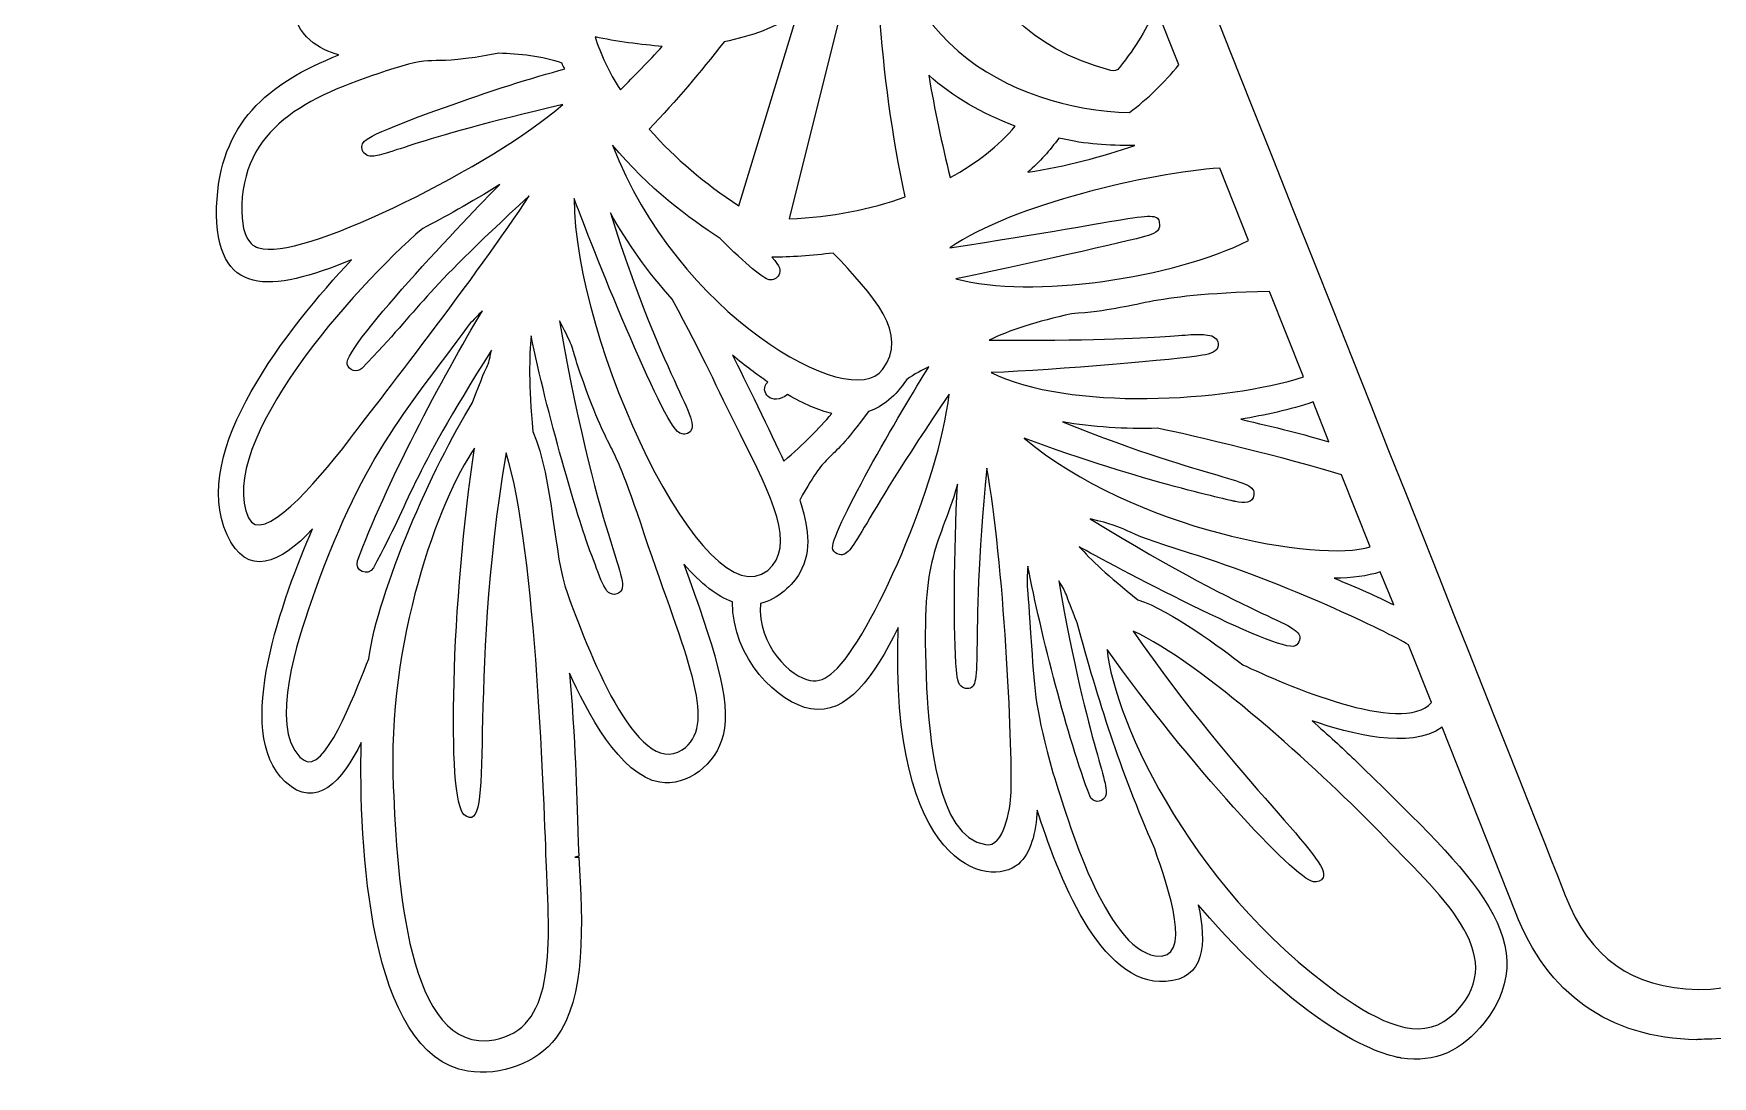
# Model space of a CAD drawing. Header units: millimetres. Extents: x -471 to 1551, y -2688 to 316.
# Drawn here: x 1076.8 to 1135.8, y -1619.9 to -1583.3 of the extents above; entities that cross this region are included whole.
import ezdxf

# ---------------------------------------------------------------- set-up
doc = ezdxf.new("R2010")
doc.units = ezdxf.units.MM
doc.header["$MEASUREMENT"] = 0
doc.layers.add('Layer 1', color=7, linetype='Continuous')

msp = doc.modelspace()

# ---------------------------------------------------------------- linework, layer by layer
at = {"layer": 'Layer 1', "color": 250}
for points, knots in [([(1193.4826, -1507.8263), (1193.4826, -1507.8263), (1193.2061, -1507.513), (1193.2061, -1507.513), (1193.2061, -1507.513), (1193.2061, -1507.513), (1191.3447, -1507.5683), (1191.3447, -1507.5683), (1191.3447, -1507.5683), (1169.1924, -1508.1581), (1162.8157, -1507.6236), (1154.7804, -1507.513), (1154.7804, -1507.513), (1154.7804, -1507.513), (1154.504, -1507.7895), (1154.504, -1507.7895), (1154.504, -1507.7895), (1153.0664, -1509.227), (1153.0664, -1513.1709), (1154.4671, -1514.7375), (1154.4671, -1514.7375), (1154.4671, -1514.7375), (1154.7068, -1515.0139), (1154.7068, -1515.0139), (1154.7068, -1515.0139), (1159.3695, -1515.4747), (1162.7973, -1515.4194), (1165.3222, -1517.8336), (1165.3222, -1517.8336), (1165.912, -1518.4049), (1166.6123, -1519.4002), (1165.783, -1521.5748), (1165.783, -1521.5748), (1165.783, -1521.5748), (1142.8565, -1580.5864), (1142.8565, -1580.5864), (1142.8565, -1580.5864), (1142.8565, -1580.5864), (1141.0504, -1584.8252), (1141.0504, -1584.8252), (1141.0504, -1584.8252), (1141.0504, -1584.8252), (1139.318, -1579.6649), (1139.318, -1579.6649), (1139.318, -1579.6649), (1118.4557, -1518.7182), (1117.7922, -1519.4554), (1118.6584, -1517.7968), (1118.6584, -1517.7968), (1118.9532, -1517.2439), (1119.6167, -1516.8015), (1120.7225, -1516.4514), (1120.7225, -1516.4514), (1124.1135, -1515.3825), (1126.878, -1515.1798), (1130.1768, -1515.0323), (1130.1768, -1515.0323), (1130.1768, -1515.0323), (1130.6007, -1515.0138), (1130.6007, -1515.0138), (1130.6007, -1515.0138), (1130.6007, -1515.0138), (1130.8587, -1514.6821), (1130.8587, -1514.6821), (1130.8587, -1514.6821), (1132.0013, -1513.2445), (1132.0013, -1509.3007), (1130.8587, -1507.8631), (1130.8587, -1507.8631), (1130.8587, -1507.8631), (1130.5639, -1507.513), (1130.5639, -1507.513), (1130.5639, -1507.513), (1130.5639, -1507.513), (1130.1031, -1507.5314), (1130.1031, -1507.5314), (1130.1031, -1507.5314), (1101.7031, -1508.287), (1078.7951, -1507.5314), (1078.2606, -1507.513), (1078.2606, -1507.513), (1078.2606, -1507.513), (1077.9658, -1507.8631), (1077.9658, -1507.8631), (1077.9658, -1507.8631), (1076.8231, -1509.3007), (1076.8047, -1513.0971), (1077.9473, -1514.6452), (1077.9473, -1514.6452), (1077.9473, -1514.6452), (1078.1869, -1514.977), (1078.1869, -1514.977), (1078.1869, -1514.977), (1078.2791, -1514.9955), (1079.7903, -1515.1613), (1081.4306, -1515.3825), (1081.4306, -1515.3825), (1079.219, -1518.3312), (1081.8913, -1525.7583), (1085.4298, -1530.7343), (1085.4298, -1530.7343), (1083.8264, -1529.4811), (1081.3384, -1527.2695), (1080.0115, -1527.7856), (1080.0115, -1527.7856), (1078.8872, -1528.2279), (1077.1549, -1531.3794), (1085.3377, -1537.369), (1085.3377, -1537.369), (1083.421, -1536.7424), (1081.7439, -1536.7424), (1081.7807, -1538.7696), (1081.7807, -1538.7696), (1081.836, -1541.3682), (1084.5452, -1542.8794), (1086.8857, -1544.022), (1086.8857, -1544.022), (1087.7151, -1544.4275), (1089.4659, -1545.1831), (1091.1798, -1545.8097), (1091.1798, -1545.8097), (1087.7519, -1546.0862), (1085.1533, -1546.8787), (1086.5909, -1550.1038), (1086.5909, -1550.1038), (1087.0332, -1551.0806), (1087.6045, -1551.8178), (1088.3417, -1552.3338), (1088.3417, -1552.3338), (1088.1942, -1553.3843), (1088.1942, -1554.5638), (1088.3785, -1555.9092), (1088.3785, -1555.9092), (1088.2311, -1555.9829), (1086.7014, -1555.6512), (1087.2174, -1557.9917), (1087.2174, -1557.9917), (1085.6694, -1557.3836), (1084.6373, -1558.7842), (1085.6325, -1560.0558), (1085.6325, -1560.0558), (1085.2087, -1560.2033), (1084.8769, -1560.4244), (1084.6742, -1560.7377), (1084.6742, -1560.7377), (1084.6373, -1560.7562), (1083.9739, -1562.3043), (1085.7431, -1562.636), (1085.7431, -1562.636), (1085.2455, -1563.3916), (1085.393, -1564.0919), (1085.8353, -1564.4789), (1085.8353, -1564.4789), (1084.4715, -1566.8379), (1083.3473, -1571.6849), (1084.1582, -1573.0855), (1084.1582, -1573.0855), (1084.1582, -1573.0855), (1084.2135, -1573.1592), (1084.2135, -1573.1592), (1084.2135, -1573.1592), (1084.5083, -1573.878), (1086.0749, -1576.1448), (1088.0653, -1577.7482), (1088.0653, -1577.7482), (1087.3834, -1578.1168), (1086.8674, -1578.7065), (1086.4619, -1579.5359), (1086.4619, -1579.5359), (1086.1854, -1580.0888), (1085.8169, -1581.3236), (1085.8906, -1582.2082), (1085.8906, -1582.2082), (1086.0012, -1583.4246), (1086.8858, -1583.8484), (1087.5308, -1584.0327), (1087.5308, -1584.0327), (1085.0244, -1585.0463), (1083.3473, -1586.4101), (1083.2367, -1589.3773), (1083.2367, -1589.3773), (1083.1814, -1592.6025), (1085.135, -1592.3998), (1087.9731, -1591.2387), (1087.9731, -1591.2387), (1085.78, -1593.6161), (1082.2416, -1597.9655), (1083.6053, -1600.8958), (1083.6053, -1600.8958), (1084.3056, -1602.4254), (1085.4667, -1601.9279), (1086.6093, -1600.6931), (1086.6093, -1600.6931), (1085.5957, -1603.0521), (1083.7712, -1607.8438), (1085.651, -1609.5762), (1085.651, -1609.5762), (1086.7384, -1610.6083), (1087.6599, -1609.5393), (1088.3234, -1608.1939), (1088.3234, -1608.1939), (1088.2312, -1611.714), (1088.563, -1619.178), (1092.0645, -1619.7493), (1092.0645, -1619.7493), (1093.2256, -1619.9336), (1094.4972, -1619.4545), (1095.1607, -1618.5882), (1095.1607, -1618.5882), (1096.2296, -1617.1876), (1096.1006, -1614.5521), (1095.9716, -1612.23), (1095.9716, -1612.23), (1095.9716, -1612.23), (1095.8242, -1612.23), (1095.8242, -1612.23), (1095.8242, -1612.23), (1095.8242, -1612.23), (1095.8242, -1612.23), (1095.8242, -1612.23), (1095.8242, -1612.23), (1095.8242, -1612.23), (1095.9716, -1612.1932), (1095.9716, -1612.1932), (1095.9716, -1612.1932), (1095.8426, -1609.613), (1095.9163, -1609.0602), (1095.6399, -1605.7612), (1095.6399, -1605.7612), (1096.2296, -1607.0513), (1097.4091, -1609.3734), (1098.8097, -1609.5946), (1098.8097, -1609.5946), (1099.768, -1609.7604), (1100.8001, -1608.9679), (1101.0397, -1607.9359), (1101.0397, -1607.9359), (1101.3346, -1606.7011), (1100.6896, -1604.7844), (1099.6575, -1601.9278), (1099.6575, -1601.9278), (1100.2657, -1602.6281), (1100.837, -1603.0705), (1101.3714, -1603.2548), (1101.3714, -1603.2548), (1101.3346, -1605.2267), (1102.9932, -1606.8301), (1104.1175, -1607.0144), (1104.1175, -1607.0144), (1105.4075, -1607.2356), (1106.3105, -1605.9086), (1107.1952, -1604.1578), (1107.1952, -1604.1578), (1106.8634, -1612.5986), (1110.402, -1613.3542), (1111.4156, -1612.4696), (1111.4156, -1612.4696), (1111.8579, -1612.0826), (1112.0237, -1611.3823), (1112.079, -1610.5713), (1112.079, -1610.5713), (1112.7794, -1612.7829), (1114.2721, -1616.7637), (1116.5943, -1616.5978), (1116.5943, -1616.5978), (1117.9765, -1616.5057), (1118.0318, -1615.2709), (1117.7369, -1613.9071), (1117.7369, -1613.9071), (1122.1416, -1619.049), (1124.8507, -1619.2702), (1124.8692, -1619.2885), (1124.8692, -1619.2885), (1126.0856, -1619.4729), (1127.0071, -1619.0121), (1127.7811, -1618.0538), (1127.7811, -1618.0538), (1130.1216, -1615.0866), (1126.9517, -1612.488), (1123.2105, -1608.7837), (1123.2105, -1608.7837), (1122.805, -1608.3967), (1122.3074, -1607.9359), (1121.7361, -1607.4383), (1121.7361, -1607.4383), (1123.063, -1607.8806), (1125.1824, -1608.4704), (1126.3067, -1607.6595), (1126.3067, -1607.6595), (1126.3067, -1607.6595), (1128.8868, -1614.1651), (1128.8868, -1614.1651), (1128.8868, -1614.1651), (1129.9926, -1617.0401), (1132.1857, -1618.5882), (1135.245, -1618.6435), (1135.245, -1618.6435), (1135.5215, -1618.5698), (1139.8708, -1619.049), (1141.7138, -1614.1651), (1141.7138, -1614.1651), (1141.7138, -1614.1651), (1177.0987, -1525.9795), (1177.0987, -1525.9795), (1177.0987, -1525.9795), (1178.9047, -1521.6486), (1180.932, -1518.7919), (1183.162, -1517.465), (1183.162, -1517.465), (1187.0138, -1515.1613), (1192.856, -1514.9955), (1193.243, -1514.9217), (1193.243, -1514.9217), (1193.243, -1514.9217), (1193.501, -1514.6084), (1193.501, -1514.6084), (1193.501, -1514.6084), (1194.6252, -1513.2999), (1194.8095, -1509.3191), (1193.4826, -1507.8263)], [0, 0, 0, 0, 0.0123457, 0.0123457, 0.0123457, 0.0123457, 0.0246914, 0.0246914, 0.0246914, 0.0246914, 0.037037, 0.037037, 0.037037, 0.037037, 0.0493827, 0.0493827, 0.0493827, 0.0493827, 0.0617284, 0.0617284, 0.0617284, 0.0617284, 0.0740741, 0.0740741, 0.0740741, 0.0740741, 0.0864198, 0.0864198, 0.0864198, 0.0864198, 0.0987654, 0.0987654, 0.0987654, 0.0987654, 0.1111111, 0.1111111, 0.1111111, 0.1111111, 0.1234568, 0.1234568, 0.1234568, 0.1234568, 0.1358025, 0.1358025, 0.1358025, 0.1358025, 0.1481481, 0.1481481, 0.1481481, 0.1481481, 0.1604938, 0.1604938, 0.1604938, 0.1604938, 0.1728395, 0.1728395, 0.1728395, 0.1728395, 0.1851852, 0.1851852, 0.1851852, 0.1851852, 0.1975309, 0.1975309, 0.1975309, 0.1975309, 0.2098765, 0.2098765, 0.2098765, 0.2098765, 0.2222222, 0.2222222, 0.2222222, 0.2222222, 0.2345679, 0.2345679, 0.2345679, 0.2345679, 0.2469136, 0.2469136, 0.2469136, 0.2469136, 0.2592593, 0.2592593, 0.2592593, 0.2592593, 0.2716049, 0.2716049, 0.2716049, 0.2716049, 0.2839506, 0.2839506, 0.2839506, 0.2839506, 0.2962963, 0.2962963, 0.2962963, 0.2962963, 0.308642, 0.308642, 0.308642, 0.308642, 0.3209877, 0.3209877, 0.3209877, 0.3209877, 0.3333333, 0.3333333, 0.3333333, 0.3333333, 0.345679, 0.345679, 0.345679, 0.345679, 0.3580247, 0.3580247, 0.3580247, 0.3580247, 0.3703704, 0.3703704, 0.3703704, 0.3703704, 0.382716, 0.382716, 0.382716, 0.382716, 0.3950617, 0.3950617, 0.3950617, 0.3950617, 0.4074074, 0.4074074, 0.4074074, 0.4074074, 0.4197531, 0.4197531, 0.4197531, 0.4197531, 0.4320988, 0.4320988, 0.4320988, 0.4320988, 0.4444444, 0.4444444, 0.4444444, 0.4444444, 0.4567901, 0.4567901, 0.4567901, 0.4567901, 0.4691358, 0.4691358, 0.4691358, 0.4691358, 0.4814815, 0.4814815, 0.4814815, 0.4814815, 0.4938272, 0.4938272, 0.4938272, 0.4938272, 0.5061728, 0.5061728, 0.5061728, 0.5061728, 0.5185185, 0.5185185, 0.5185185, 0.5185185, 0.5308642, 0.5308642, 0.5308642, 0.5308642, 0.5432099, 0.5432099, 0.5432099, 0.5432099, 0.5555556, 0.5555556, 0.5555556, 0.5555556, 0.5679012, 0.5679012, 0.5679012, 0.5679012, 0.5802469, 0.5802469, 0.5802469, 0.5802469, 0.5925926, 0.5925926, 0.5925926, 0.5925926, 0.6049383, 0.6049383, 0.6049383, 0.6049383, 0.617284, 0.617284, 0.617284, 0.617284, 0.6296296, 0.6296296, 0.6296296, 0.6296296, 0.6419753, 0.6419753, 0.6419753, 0.6419753, 0.654321, 0.654321, 0.654321, 0.654321, 0.6666667, 0.6666667, 0.6666667, 0.6666667, 0.6790123, 0.6790123, 0.6790123, 0.6790123, 0.691358, 0.691358, 0.691358, 0.691358, 0.7037037, 0.7037037, 0.7037037, 0.7037037, 0.7160494, 0.7160494, 0.7160494, 0.7160494, 0.7283951, 0.7283951, 0.7283951, 0.7283951, 0.7407407, 0.7407407, 0.7407407, 0.7407407, 0.7530864, 0.7530864, 0.7530864, 0.7530864, 0.7654321, 0.7654321, 0.7654321, 0.7654321, 0.7777778, 0.7777778, 0.7777778, 0.7777778, 0.7901235, 0.7901235, 0.7901235, 0.7901235, 0.8024691, 0.8024691, 0.8024691, 0.8024691, 0.8148148, 0.8148148, 0.8148148, 0.8148148, 0.8271605, 0.8271605, 0.8271605, 0.8271605, 0.8395062, 0.8395062, 0.8395062, 0.8395062, 0.8518519, 0.8518519, 0.8518519, 0.8518519, 0.8641975, 0.8641975, 0.8641975, 0.8641975, 0.8765432, 0.8765432, 0.8765432, 0.8765432, 0.8888889, 0.8888889, 0.8888889, 0.8888889, 0.9012346, 0.9012346, 0.9012346, 0.9012346, 0.9135802, 0.9135802, 0.9135802, 0.9135802, 0.9259259, 0.9259259, 0.9259259, 0.9259259, 0.9382716, 0.9382716, 0.9382716, 0.9382716, 0.9506173, 0.9506173, 0.9506173, 0.9506173, 0.962963, 0.962963, 0.962963, 0.962963, 0.9753086, 0.9753086, 0.9753086, 0.9753086, 1, 1, 1, 1]), ([(1192.2478, -1513.2447), (1188.0274, -1513.6133), (1184.6732, -1514.5163), (1182.2405, -1515.9722), (1182.2405, -1515.9722), (1179.642, -1517.5203), (1177.412, -1520.598), (1175.4216, -1525.3714), (1175.4216, -1525.3714), (1173.468, -1530.2183), (1142.193, -1608.1755), (1140.0183, -1613.5938), (1140.0183, -1613.5938), (1139.1705, -1615.8422), (1137.6777, -1616.8743), (1135.3003, -1616.8743), (1135.3003, -1616.8743), (1132.9598, -1616.819), (1131.4854, -1615.7685), (1130.6376, -1613.5754), (1130.6376, -1613.5754), (1128.5735, -1608.3414), (1096.6903, -1528.1358), (1094.5156, -1522.6622), (1094.5156, -1522.6622), (1093.4283, -1520.1005), (1091.9539, -1518.0732), (1090.1478, -1516.6725), (1090.1478, -1516.6725), (1088.3417, -1515.2719), (1086.6462, -1514.4057), (1085.0981, -1514.1108), (1085.0981, -1514.1108), (1083.7527, -1513.8528), (1081.7992, -1513.5764), (1079.2559, -1513.2631), (1079.2559, -1513.2631), (1078.8689, -1512.3047), (1078.8505, -1510.3327), (1079.2006, -1509.3928), (1079.2006, -1509.3928), (1095.4739, -1509.8167), (1113.3138, -1509.8167), (1129.5687, -1509.3928), (1129.5687, -1509.3928), (1129.9188, -1510.3511), (1129.9188, -1512.3047), (1129.5502, -1513.2261), (1129.5502, -1513.2261), (1126.3434, -1513.392), (1123.5606, -1513.6316), (1120.1327, -1514.7005), (1120.1327, -1514.7005), (1116.9628, -1515.6958), (1115.9308, -1517.7046), (1116.9812, -1520.9666), (1116.9812, -1520.9666), (1116.9812, -1520.9666), (1137.5487, -1580.2546), (1137.5487, -1580.2546), (1137.5487, -1580.2546), (1137.5487, -1580.2546), (1140.8291, -1590.0039), (1140.8291, -1590.0039), (1140.8291, -1590.0039), (1140.8291, -1590.0039), (1144.5335, -1581.2867), (1144.5335, -1581.2867), (1144.5335, -1581.2867), (1144.5335, -1581.2867), (1167.4599, -1522.2198), (1167.4599, -1522.2198), (1167.4599, -1522.2198), (1168.0681, -1520.598), (1168.4182, -1518.2759), (1166.5384, -1516.4882), (1166.5384, -1516.4882), (1164.0136, -1514.074), (1161.157, -1513.7054), (1155.5912, -1513.2262), (1155.5912, -1513.2262), (1155.0936, -1512.3047), (1155.0752, -1510.2775), (1155.5359, -1509.3744), (1155.5359, -1509.3744), (1173.3758, -1509.8352), (1179.2364, -1509.7246), (1192.2477, -1509.3744), (1192.2477, -1509.3744), (1192.7085, -1510.3144), (1192.6348, -1512.3231), (1192.2478, -1513.2447)], [0, 0, 0, 0, 0.0416667, 0.0416667, 0.0416667, 0.0416667, 0.0833333, 0.0833333, 0.0833333, 0.0833333, 0.125, 0.125, 0.125, 0.125, 0.1666667, 0.1666667, 0.1666667, 0.1666667, 0.2083333, 0.2083333, 0.2083333, 0.2083333, 0.25, 0.25, 0.25, 0.25, 0.2916667, 0.2916667, 0.2916667, 0.2916667, 0.3333333, 0.3333333, 0.3333333, 0.3333333, 0.375, 0.375, 0.375, 0.375, 0.4166667, 0.4166667, 0.4166667, 0.4166667, 0.4583333, 0.4583333, 0.4583333, 0.4583333, 0.5, 0.5, 0.5, 0.5, 0.5416667, 0.5416667, 0.5416667, 0.5416667, 0.5833333, 0.5833333, 0.5833333, 0.5833333, 0.625, 0.625, 0.625, 0.625, 0.6666667, 0.6666667, 0.6666667, 0.6666667, 0.7083333, 0.7083333, 0.7083333, 0.7083333, 0.75, 0.75, 0.75, 0.75, 0.7916667, 0.7916667, 0.7916667, 0.7916667, 0.8333333, 0.8333333, 0.8333333, 0.8333333, 0.875, 0.875, 0.875, 0.875, 0.9166667, 0.9166667, 0.9166667, 0.9166667, 1, 1, 1, 1]), ([(1115.3227, -1586.06), (1113.2586, -1586.0231), (1110.9549, -1585.3228), (1109.2962, -1583.9037), (1109.2962, -1583.9037), (1105.7024, -1580.7338), (1107.6006, -1577.0111), (1108.7433, -1572.4773), (1108.7433, -1572.4773), (1108.8354, -1572.4773), (1108.946, -1572.4773), (1109.0381, -1572.4773), (1109.0381, -1572.4773), (1108.9644, -1577.8404), (1108.817, -1582.9638), (1114.6591, -1584.5856), (1114.6591, -1584.5856), (1114.7698, -1584.6224), (1114.8988, -1584.5856), (1114.9724, -1584.475), (1114.9724, -1584.475), (1115.5438, -1583.7562), (1115.9677, -1583.0559), (1116.2441, -1582.3556), (1116.2441, -1582.3556), (1116.2441, -1582.3556), (1117.055, -1584.3828), (1117.055, -1584.3828), (1117.055, -1584.3828), (1116.539, -1585.028), (1115.9677, -1585.5624), (1115.3227, -1586.06)], [0, 0, 0, 0, 0.1111111, 0.1111111, 0.1111111, 0.1111111, 0.2222222, 0.2222222, 0.2222222, 0.2222222, 0.3333333, 0.3333333, 0.3333333, 0.3333333, 0.4444444, 0.4444444, 0.4444444, 0.4444444, 0.5555556, 0.5555556, 0.5555556, 0.5555556, 0.6666667, 0.6666667, 0.6666667, 0.6666667, 0.7777778, 0.7777778, 0.7777778, 0.7777778, 1, 1, 1, 1]), ([(1103.3618, -1589.8012), (1103.3618, -1589.8012), (1105.6471, -1580.6417), (1105.6471, -1580.6417), (1105.6471, -1580.6417), (1105.7392, -1580.4942), (1105.8314, -1580.3468), (1105.9235, -1580.1809), (1105.9235, -1580.1809), (1105.9789, -1580.9919), (1106.1815, -1581.7475), (1106.5317, -1582.4846), (1106.5317, -1582.4846), (1106.6792, -1584.6777), (1106.974, -1586.8709), (1107.4348, -1589.0271), (1107.4348, -1589.0271), (1106.1816, -1589.4694), (1104.8731, -1589.7275), (1103.3618, -1589.8012)], [0, 0, 0, 0, 0.1666667, 0.1666667, 0.1666667, 0.1666667, 0.3333333, 0.3333333, 0.3333333, 0.3333333, 0.5, 0.5, 0.5, 0.5, 0.6666667, 0.6666667, 0.6666667, 0.6666667, 1, 1, 1, 1]), ([(1103.6568, -1582.5768), (1103.6568, -1582.5768), (1101.5927, -1589.3404), (1101.5927, -1589.3404), (1101.5927, -1589.3404), (1100.3579, -1588.5295), (1099.3996, -1587.7187), (1098.4412, -1586.6497), (1098.4412, -1586.6497), (1099.3995, -1585.6361), (1100.2104, -1584.6778), (1101.0766, -1583.572), (1101.0766, -1583.572), (1102.0349, -1583.3877), (1102.9011, -1583.0559), (1103.6568, -1582.5768)], [0, 0, 0, 0, 0.2, 0.2, 0.2, 0.2, 0.4, 0.4, 0.4, 0.4, 0.6, 0.6, 0.6, 0.6, 1, 1, 1, 1]), ([(1098.9019, -1583.7379), (1098.4227, -1584.2539), (1097.9251, -1584.7699), (1097.4275, -1585.2675), (1097.4275, -1585.2675), (1097.022, -1584.6225), (1096.7272, -1584.0143), (1096.5429, -1583.4061), (1096.5429, -1583.4061), (1097.2433, -1583.5536), (1098.1831, -1583.6826), (1098.9019, -1583.7379)], [0, 0, 0, 0, 0.25, 0.25, 0.25, 0.25, 0.5, 0.5, 0.5, 0.5, 1, 1, 1, 1]), ([(1084.877, -1590.8517), (1084.619, -1590.8148), (1084.0845, -1590.7227), (1084.1213, -1589.2851), (1084.1213, -1589.2851), (1084.2503, -1586.4286), (1086.6093, -1585.4333), (1089.4659, -1584.5119), (1089.4659, -1584.5119), (1091.0693, -1583.9959), (1090.5901, -1584.475), (1093.1519, -1583.9774), (1093.1519, -1583.9774), (1093.8522, -1583.9959), (1094.6999, -1584.088), (1095.3819, -1584.3276), (1095.3819, -1584.3276), (1095.4003, -1584.4013), (1095.4372, -1584.4566), (1095.474, -1584.5303), (1095.474, -1584.5303), (1094.3682, -1584.8251), (1092.7833, -1585.3227), (1091.2168, -1585.894), (1091.2168, -1585.894), (1088.3417, -1586.9261), (1088.3417, -1587.0551), (1088.3417, -1587.2947), (1088.3417, -1587.2947), (1088.3417, -1587.4421), (1088.4707, -1587.5711), (1088.6182, -1587.5895), (1088.6182, -1587.5895), (1089.079, -1587.6632), (1090.0373, -1587.0182), (1095.4003, -1585.7834), (1095.4003, -1585.7834), (1092.9675, -1587.903), (1086.554, -1591.1281), (1084.877, -1590.8517)], [0, 0, 0, 0, 0.0909091, 0.0909091, 0.0909091, 0.0909091, 0.1818182, 0.1818182, 0.1818182, 0.1818182, 0.2727273, 0.2727273, 0.2727273, 0.2727273, 0.3636364, 0.3636364, 0.3636364, 0.3636364, 0.4545455, 0.4545455, 0.4545455, 0.4545455, 0.5454545, 0.5454545, 0.5454545, 0.5454545, 0.6363636, 0.6363636, 0.6363636, 0.6363636, 0.7272727, 0.7272727, 0.7272727, 0.7272727, 0.8181818, 0.8181818, 0.8181818, 0.8181818, 1, 1, 1, 1]), ([(1108.2642, -1584.7515), (1109.1119, -1585.5071), (1110.1256, -1586.0969), (1111.305, -1586.5392), (1111.305, -1586.5392), (1110.7337, -1587.2211), (1109.9413, -1587.8477), (1109.0198, -1588.3453), (1109.0198, -1588.3453), (1108.7249, -1587.1657), (1108.4669, -1585.9494), (1108.2642, -1584.7515)], [0, 0, 0, 0, 0.25, 0.25, 0.25, 0.25, 0.5, 0.5, 0.5, 0.5, 1, 1, 1, 1]), ([(1111.7473, -1588.161), (1112.1712, -1587.7924), (1112.5214, -1587.3869), (1112.8347, -1586.963), (1112.8347, -1586.963), (1113.8483, -1587.1842), (1114.5302, -1587.221), (1115.507, -1587.221), (1115.507, -1587.221), (1114.3827, -1587.608), (1113.0558, -1587.9583), (1111.7473, -1588.161)], [0, 0, 0, 0, 0.25, 0.25, 0.25, 0.25, 0.5, 0.5, 0.5, 0.5, 1, 1, 1, 1]), ([(1097.1511, -1587.2027), (1098.4043, -1588.7139), (1099.8603, -1589.8012), (1100.9292, -1590.4831), (1100.9292, -1590.4831), (1101.8691, -1591.4231), (1102.4588, -1591.9022), (1102.6616, -1591.9391), (1102.6616, -1591.9391), (1102.7906, -1591.9575), (1102.9381, -1591.8838), (1102.9934, -1591.7732), (1102.9934, -1591.7732), (1103.0855, -1591.6074), (1103.0487, -1591.4784), (1102.7537, -1591.1466), (1102.7537, -1591.1466), (1103.3804, -1591.1466), (1104.1728, -1591.0913), (1104.91, -1590.9991), (1104.91, -1590.9991), (1106.3106, -1592.4735), (1107.6007, -1593.8557), (1106.6424, -1595.0905), (1106.6424, -1595.0905), (1105.4997, -1596.6386), (1099.3995, -1593.1185), (1097.1511, -1587.2027)], [0, 0, 0, 0, 0.125, 0.125, 0.125, 0.125, 0.25, 0.25, 0.25, 0.25, 0.375, 0.375, 0.375, 0.375, 0.5, 0.5, 0.5, 0.5, 0.625, 0.625, 0.625, 0.625, 0.75, 0.75, 0.75, 0.75, 1, 1, 1, 1]), ([(1109.0013, -1590.8148), (1111.2313, -1589.2852), (1116.0414, -1588.1794), (1118.4925, -1588.0135), (1118.4925, -1588.0135), (1118.4925, -1588.0135), (1119.5062, -1590.5568), (1119.5062, -1590.5568), (1119.5062, -1590.5568), (1116.8708, -1591.8838), (1111.8947, -1592.6209), (1109.2224, -1591.9022), (1109.2224, -1591.9022), (1111.2497, -1591.4968), (1115.4516, -1590.5384), (1115.8939, -1590.4094), (1115.8939, -1590.4094), (1116.1519, -1590.3357), (1116.4099, -1590.2436), (1116.3731, -1589.9856), (1116.3731, -1589.9856), (1116.3363, -1589.3957), (1115.9124, -1589.7644), (1109.0013, -1590.8148)], [0, 0, 0, 0, 0.1428571, 0.1428571, 0.1428571, 0.1428571, 0.2857143, 0.2857143, 0.2857143, 0.2857143, 0.4285714, 0.4285714, 0.4285714, 0.4285714, 0.5714286, 0.5714286, 0.5714286, 0.5714286, 0.7142857, 0.7142857, 0.7142857, 0.7142857, 1, 1, 1, 1]), ([(1084.361, -1600.306), (1083.1815, -1597.689), (1088.0469, -1592.2338), (1090.4796, -1590.1329), (1090.4796, -1590.1329), (1091.1984, -1589.7643), (1092.1751, -1589.2298), (1093.1888, -1588.5848), (1093.1888, -1588.5848), (1092.5806, -1589.193), (1087.6783, -1594.2796), (1087.8257, -1594.9062), (1087.8257, -1594.9062), (1087.881, -1595.1273), (1088.1759, -1595.2195), (1088.3417, -1595.0536), (1088.3417, -1595.0536), (1090.5901, -1592.7131), (1090.24, -1592.6578), (1094.2208, -1588.9903), (1094.2208, -1588.9903), (1092.4331, -1591.7363), (1088.8024, -1596.3806), (1087.8441, -1597.6338), (1087.8441, -1597.6338), (1086.7015, -1599.1266), (1084.8216, -1601.2828), (1084.361, -1600.306)], [0, 0, 0, 0, 0.125, 0.125, 0.125, 0.125, 0.25, 0.25, 0.25, 0.25, 0.375, 0.375, 0.375, 0.375, 0.5, 0.5, 0.5, 0.5, 0.625, 0.625, 0.625, 0.625, 0.75, 0.75, 0.75, 0.75, 1, 1, 1, 1]), ([(1095.8057, -1589.0824), (1096.119, -1589.9855), (1098.7544, -1596.6754), (1099.4363, -1597.2652), (1099.4363, -1597.2652), (1099.5285, -1597.3573), (1099.676, -1597.3942), (1099.7865, -1597.3389), (1099.7865, -1597.3389), (1100.45, -1597.0071), (1099.0309, -1595.8276), (1097.0773, -1589.58), (1097.0773, -1589.58), (1097.6671, -1590.6489), (1098.4043, -1591.681), (1099.252, -1592.6209), (1099.252, -1592.6209), (1100.4131, -1594.7587), (1100.7448, -1595.588), (1101.6479, -1597.3757), (1101.6479, -1597.3757), (1102.7537, -1599.5688), (1103.6198, -1601.3012), (1102.6062, -1602.149), (1102.6062, -1602.149), (1100.3947, -1603.9735), (1095.7873, -1594.0953), (1095.8057, -1589.0824)], [0, 0, 0, 0, 0.125, 0.125, 0.125, 0.125, 0.25, 0.25, 0.25, 0.25, 0.375, 0.375, 0.375, 0.375, 0.5, 0.5, 0.5, 0.5, 0.625, 0.625, 0.625, 0.625, 0.75, 0.75, 0.75, 0.75, 1, 1, 1, 1]), ([(1110.4573, -1595.2011), (1112.7425, -1595.1089), (1117.0735, -1594.7403), (1117.8844, -1594.5929), (1117.8844, -1594.5929), (1118.1608, -1594.5376), (1118.4373, -1594.4823), (1118.4373, -1594.2243), (1118.4373, -1594.2243), (1118.4373, -1594.0769), (1118.3452, -1593.9295), (1118.1425, -1593.8925), (1118.1425, -1593.8925), (1117.2947, -1593.7451), (1117.4053, -1594.0952), (1110.3836, -1594.0584), (1110.3836, -1594.0584), (1111.0655, -1593.7266), (1112.0975, -1593.3949), (1113.277, -1593.1369), (1113.277, -1593.1369), (1115.9678, -1592.9342), (1115.5807, -1592.4735), (1120.2435, -1592.3445), (1120.2435, -1592.3445), (1120.2435, -1592.3445), (1121.4414, -1595.3485), (1121.4414, -1595.3485), (1121.4414, -1595.3485), (1118.6768, -1596.2331), (1113.2033, -1596.5464), (1110.4573, -1595.2011)], [0, 0, 0, 0, 0.1111111, 0.1111111, 0.1111111, 0.1111111, 0.2222222, 0.2222222, 0.2222222, 0.2222222, 0.3333333, 0.3333333, 0.3333333, 0.3333333, 0.4444444, 0.4444444, 0.4444444, 0.4444444, 0.5555556, 0.5555556, 0.5555556, 0.5555556, 0.6666667, 0.6666667, 0.6666667, 0.6666667, 0.7777778, 0.7777778, 0.7777778, 0.7777778, 1, 1, 1, 1]), ([(1088.5813, -1605.2636), (1088.2311, -1606.1298), (1087.1807, -1609.0048), (1086.4434, -1608.8758), (1086.4434, -1608.8758), (1086.3697, -1608.8573), (1086.2591, -1608.8021), (1086.167, -1608.7099), (1086.167, -1608.7099), (1085.0612, -1607.6226), (1086.1301, -1604.4895), (1086.5356, -1603.3101), (1086.5356, -1603.3101), (1088.3233, -1598.1866), (1089.8161, -1596.6386), (1092.1013, -1593.5239), (1092.1013, -1593.5239), (1092.2672, -1593.3396), (1092.4331, -1593.1738), (1092.5805, -1593.0263), (1092.5805, -1593.0263), (1091.1982, -1595.3116), (1089.1157, -1599.2555), (1088.1942, -1601.8172), (1088.1942, -1601.8172), (1088.0652, -1602.1674), (1088.5628, -1602.3885), (1088.7471, -1602.0568), (1088.7471, -1602.0568), (1090.1478, -1599.4767), (1089.9266, -1599.145), (1092.8938, -1594.4086), (1092.8938, -1594.4086), (1092.7279, -1595.2195), (1092.9122, -1594.427), (1092.2303, -1596.2515), (1092.2303, -1596.2515), (1090.8113, -1598.5553), (1088.9315, -1602.8125), (1088.5813, -1605.2636)], [0, 0, 0, 0, 0.0909091, 0.0909091, 0.0909091, 0.0909091, 0.1818182, 0.1818182, 0.1818182, 0.1818182, 0.2727273, 0.2727273, 0.2727273, 0.2727273, 0.3636364, 0.3636364, 0.3636364, 0.3636364, 0.4545455, 0.4545455, 0.4545455, 0.4545455, 0.5454545, 0.5454545, 0.5454545, 0.5454545, 0.6363636, 0.6363636, 0.6363636, 0.6363636, 0.7272727, 0.7272727, 0.7272727, 0.7272727, 0.8181818, 0.8181818, 0.8181818, 0.8181818, 1, 1, 1, 1]), ([(1099.6022, -1608.4519), (1097.9988, -1609.5393), (1096.2296, -1604.7845), (1095.5661, -1602.9599), (1095.5661, -1602.9599), (1095.0685, -1601.6514), (1095.0869, -1598.9976), (1094.3497, -1597.2652), (1094.3497, -1597.2652), (1094.2023, -1595.6434), (1094.2207, -1594.6298), (1094.2944, -1593.911), (1094.2944, -1593.911), (1094.8104, -1596.528), (1095.9531, -1600.3798), (1096.3585, -1601.4671), (1096.3585, -1601.4671), (1096.7087, -1602.3149), (1096.8561, -1603.1258), (1097.2984, -1602.9784), (1097.2984, -1602.9784), (1098.0172, -1602.7204), (1096.6903, -1601.5408), (1095.2896, -1593.3765), (1095.2896, -1593.3765), (1095.824, -1594.4086), (1095.7319, -1594.3349), (1095.8977, -1594.8693), (1095.8977, -1594.8693), (1097.2247, -1598.7396), (1096.893, -1596.657), (1098.4041, -1601.2828), (1098.4041, -1601.2828), (1099.8602, -1605.4664), (1100.837, -1607.6226), (1099.6022, -1608.4519)], [0, 0, 0, 0, 0.1, 0.1, 0.1, 0.1, 0.2, 0.2, 0.2, 0.2, 0.3, 0.3, 0.3, 0.3, 0.4, 0.4, 0.4, 0.4, 0.5, 0.5, 0.5, 0.5, 0.6, 0.6, 0.6, 0.6, 0.7, 0.7, 0.7, 0.7, 0.8, 0.8, 0.8, 0.8, 1, 1, 1, 1]), ([(1103.3066, -1595.9751), (1103.8779, -1596.3069), (1104.3939, -1596.528), (1104.8547, -1596.6386), (1104.8547, -1596.6386), (1104.3939, -1597.1915), (1103.8779, -1597.689), (1103.1776, -1598.3157), (1103.1776, -1598.3157), (1102.7353, -1597.3757), (1101.7585, -1595.3669), (1101.3715, -1594.5929), (1101.3715, -1594.5929), (1101.8138, -1594.9615), (1102.2377, -1595.2748), (1102.6063, -1595.5328), (1102.6063, -1595.5328), (1102.2745, -1595.8829), (1102.7537, -1596.399), (1103.3066, -1595.9751)], [0, 0, 0, 0, 0.1666667, 0.1666667, 0.1666667, 0.1666667, 0.3333333, 0.3333333, 0.3333333, 0.3333333, 0.5, 0.5, 0.5, 0.5, 0.6666667, 0.6666667, 0.6666667, 0.6666667, 1, 1, 1, 1]), ([(1104.9284, -1605.7059), (1104.6519, -1605.9639), (1104.3755, -1606.0745), (1104.0991, -1606.0192), (1104.0991, -1606.0192), (1103.4356, -1605.9086), (1102.2377, -1604.8028), (1102.3483, -1603.3101), (1102.3483, -1603.3101), (1102.9749, -1603.1626), (1103.4909, -1602.6651), (1103.7305, -1602.2411), (1103.7305, -1602.2411), (1104.1913, -1601.4302), (1104.007, -1600.5272), (1103.7305, -1599.6794), (1103.7305, -1599.6794), (1104.8548, -1597.6706), (1104.523, -1598.7763), (1106.1448, -1596.5648), (1106.1448, -1596.5648), (1106.6608, -1596.3989), (1107.1031, -1596.0303), (1107.4902, -1595.4406), (1107.4902, -1595.4406), (1107.7666, -1595.2563), (1108.0246, -1595.1088), (1108.2642, -1594.9983), (1108.2642, -1594.9983), (1107.3428, -1596.4726), (1104.7073, -1600.9879), (1104.8916, -1601.4118), (1104.8916, -1601.4118), (1104.9285, -1601.5039), (1105.0206, -1601.5776), (1105.1312, -1601.5961), (1105.1312, -1601.5961), (1105.6288, -1601.6882), (1105.6657, -1600.822), (1108.983, -1595.9566), (1108.983, -1595.9566), (1108.6327, -1599.0897), (1106.2369, -1604.5265), (1104.9284, -1605.7059)], [0, 0, 0, 0, 0.0833333, 0.0833333, 0.0833333, 0.0833333, 0.1666667, 0.1666667, 0.1666667, 0.1666667, 0.25, 0.25, 0.25, 0.25, 0.3333333, 0.3333333, 0.3333333, 0.3333333, 0.4166667, 0.4166667, 0.4166667, 0.4166667, 0.5, 0.5, 0.5, 0.5, 0.5833333, 0.5833333, 0.5833333, 0.5833333, 0.6666667, 0.6666667, 0.6666667, 0.6666667, 0.75, 0.75, 0.75, 0.75, 0.8333333, 0.8333333, 0.8333333, 0.8333333, 1, 1, 1, 1]), ([(1122.3259, -1597.6338), (1121.4782, -1597.3758), (1120.4461, -1597.1178), (1119.2298, -1596.8413), (1119.2298, -1596.8413), (1120.0591, -1596.6939), (1120.9806, -1596.5096), (1121.7731, -1596.2332), (1121.7731, -1596.2332), (1121.7731, -1596.2332), (1122.3259, -1597.6338), (1122.3259, -1597.6338)], [0, 0, 0, 0, 0.25, 0.25, 0.25, 0.25, 0.5, 0.5, 0.5, 0.5, 1, 1, 1, 1]), ([(1119.0455, -1599.7347), (1119.3403, -1599.79), (1119.6721, -1599.8084), (1119.6905, -1599.4951), (1119.6905, -1599.4951), (1119.7642, -1598.887), (1118.4741, -1599.1265), (1112.9637, -1596.9334), (1112.9637, -1596.9334), (1114.0141, -1597.1177), (1115.1752, -1597.1914), (1116.2994, -1597.1546), (1116.2994, -1597.1546), (1117.4789, -1597.3942), (1120.9806, -1598.2235), (1122.7683, -1598.7948), (1122.7683, -1598.7948), (1122.7683, -1598.7948), (1123.7819, -1601.3197), (1123.7819, -1601.3197), (1123.7819, -1601.3197), (1121.9758, -1601.891), (1115.4701, -1600.7299), (1111.6183, -1597.5047), (1111.6183, -1597.5047), (1115.8387, -1599.0713), (1119.027, -1599.7163), (1119.0455, -1599.7347)], [0, 0, 0, 0, 0.125, 0.125, 0.125, 0.125, 0.25, 0.25, 0.25, 0.25, 0.375, 0.375, 0.375, 0.375, 0.5, 0.5, 0.5, 0.5, 0.625, 0.625, 0.625, 0.625, 0.75, 0.75, 0.75, 0.75, 1, 1, 1, 1]), ([(1093.0044, -1618.6435), (1089.9267, -1619.2148), (1089.5765, -1612.9672), (1089.4474, -1609.7605), (1089.4474, -1609.7605), (1089.2078, -1604.6739), (1091.0508, -1599.661), (1092.304, -1597.855), (1092.304, -1597.855), (1091.4931, -1603.1074), (1091.3088, -1610.2396), (1091.9354, -1610.7373), (1091.9354, -1610.7373), (1093.078, -1611.6587), (1092.0091, -1606.2588), (1093.4098, -1598.0208), (1093.4098, -1598.0208), (1094.4787, -1601.3934), (1094.7552, -1610.6451), (1094.8289, -1612.5617), (1094.8289, -1612.5617), (1094.9764, -1615.6211), (1095.0869, -1618.2565), (1093.0044, -1618.6435)], [0, 0, 0, 0, 0.1428571, 0.1428571, 0.1428571, 0.1428571, 0.2857143, 0.2857143, 0.2857143, 0.2857143, 0.4285714, 0.4285714, 0.4285714, 0.4285714, 0.5714286, 0.5714286, 0.5714286, 0.5714286, 0.7142857, 0.7142857, 0.7142857, 0.7142857, 1, 1, 1, 1]), ([(1111.1576, -1609.9447), (1111.1391, -1610.5713), (1110.8996, -1611.8983), (1110.2545, -1611.7877), (1110.2545, -1611.7877), (1108.5406, -1611.5112), (1108.2826, -1607.9727), (1108.1904, -1606.2772), (1108.1904, -1606.2772), (1107.9692, -1601.5224), (1108.5406, -1601.5961), (1109.2777, -1599.1266), (1109.2777, -1599.1266), (1109.1487, -1601.4303), (1109.1303, -1604.4528), (1109.2409, -1605.6507), (1109.2409, -1605.6507), (1109.2777, -1606.0008), (1109.2962, -1606.2405), (1109.5542, -1606.2957), (1109.5542, -1606.2957), (1110.2913, -1606.4247), (1109.6463, -1605.0793), (1110.3098, -1598.5553), (1110.3098, -1598.5553), (1110.8996, -1601.8173), (1111.2129, -1608.1939), (1111.1576, -1609.9447)], [0, 0, 0, 0, 0.125, 0.125, 0.125, 0.125, 0.25, 0.25, 0.25, 0.25, 0.375, 0.375, 0.375, 0.375, 0.5, 0.5, 0.5, 0.5, 0.625, 0.625, 0.625, 0.625, 0.75, 0.75, 0.75, 0.75, 1, 1, 1, 1]), ([(1119.3035, -1605.4664), (1118.5663, -1604.8951), (1116.7786, -1603.5681), (1115.6175, -1603.1811), (1115.6175, -1603.1811), (1114.5671, -1602.3518), (1113.9404, -1601.762), (1113.5534, -1601.3197), (1113.5534, -1601.3197), (1114.5302, -1601.8727), (1120.5936, -1605.0978), (1121.1464, -1604.8029), (1121.1464, -1604.8029), (1121.2201, -1604.7661), (1121.2754, -1604.6923), (1121.2939, -1604.6002), (1121.2939, -1604.6002), (1121.4413, -1603.9736), (1120.0406, -1604.1026), (1113.9773, -1600.3614), (1113.9773, -1600.3614), (1113.9773, -1600.3614), (1113.9404, -1600.343), (1113.9404, -1600.343), (1113.9404, -1600.343), (1115.4701, -1600.6931), (1114.7145, -1600.7116), (1117.4236, -1601.5409), (1117.4236, -1601.5409), (1120.8146, -1602.5914), (1124.3716, -1604.3054), (1125.1272, -1604.7661), (1125.1272, -1604.7661), (1125.1272, -1604.7661), (1125.9381, -1606.7933), (1125.9381, -1606.7933), (1125.9381, -1606.7933), (1124.9245, -1607.9728), (1120.7226, -1606.1482), (1119.3035, -1605.4664)], [0, 0, 0, 0, 0.0909091, 0.0909091, 0.0909091, 0.0909091, 0.1818182, 0.1818182, 0.1818182, 0.1818182, 0.2727273, 0.2727273, 0.2727273, 0.2727273, 0.3636364, 0.3636364, 0.3636364, 0.3636364, 0.4545455, 0.4545455, 0.4545455, 0.4545455, 0.5454545, 0.5454545, 0.5454545, 0.5454545, 0.6363636, 0.6363636, 0.6363636, 0.6363636, 0.7272727, 0.7272727, 0.7272727, 0.7272727, 0.8181818, 0.8181818, 0.8181818, 0.8181818, 1, 1, 1, 1]), ([(1116.2257, -1615.6948), (1114.4749, -1615.3999), (1113.1664, -1610.9952), (1112.6319, -1609.2628), (1112.6319, -1609.2628), (1112.0237, -1607.0697), (1111.9869, -1606.4983), (1111.8763, -1604.8028), (1111.8763, -1604.8028), (1111.7104, -1602.2227), (1111.692, -1602.7571), (1111.7473, -1602.0015), (1111.7473, -1602.0015), (1112.208, -1604.3974), (1113.1664, -1608.0833), (1113.922, -1610.0737), (1113.922, -1610.0737), (1114.0141, -1610.3133), (1114.3274, -1610.3317), (1114.4564, -1610.129), (1114.4564, -1610.129), (1114.7144, -1609.742), (1113.8851, -1608.5441), (1112.8347, -1602.5176), (1112.8347, -1602.5176), (1113.1295, -1602.9784), (1113.0374, -1602.8862), (1113.4797, -1603.992), (1113.4797, -1603.992), (1114.2353, -1606.7565), (1114.9724, -1609.1154), (1116.2072, -1611.9351), (1116.2072, -1611.9351), (1116.668, -1613.2805), (1117.6079, -1615.9159), (1116.2257, -1615.6948)], [0, 0, 0, 0, 0.1, 0.1, 0.1, 0.1, 0.2, 0.2, 0.2, 0.2, 0.3, 0.3, 0.3, 0.3, 0.4, 0.4, 0.4, 0.4, 0.5, 0.5, 0.5, 0.5, 0.6, 0.6, 0.6, 0.6, 0.7, 0.7, 0.7, 0.7, 0.8, 0.8, 0.8, 0.8, 1, 1, 1, 1]), ([(1124.6112, -1603.3654), (1124.0214, -1603.0705), (1123.3211, -1602.7572), (1122.5102, -1602.4254), (1122.5102, -1602.4254), (1123.1552, -1602.4254), (1123.6897, -1602.3517), (1124.132, -1602.2043), (1124.132, -1602.2043), (1124.132, -1602.2043), (1124.6112, -1603.3654), (1124.6112, -1603.3654)], [0, 0, 0, 0, 0.25, 0.25, 0.25, 0.25, 0.5, 0.5, 0.5, 0.5, 1, 1, 1, 1]), ([(1123.8924, -1611.1243), (1125.9934, -1613.3358), (1128.592, -1615.4368), (1126.9886, -1617.4456), (1126.9886, -1617.4456), (1125.9381, -1618.7541), (1124.6296, -1618.2934), (1123.2105, -1617.3903), (1123.2105, -1617.3903), (1117.6263, -1613.7228), (1114.7698, -1607.4015), (1114.5301, -1604.9319), (1114.5301, -1604.9319), (1117.3867, -1608.9312), (1121.1095, -1612.9857), (1121.7914, -1613.0962), (1121.7914, -1613.0962), (1121.9204, -1613.1147), (1122.0679, -1613.0594), (1122.1232, -1612.9487), (1122.1232, -1612.9487), (1122.4549, -1612.359), (1119.2113, -1609.7051), (1115.4517, -1604.2868), (1115.4517, -1604.2868), (1117.8291, -1605.3558), (1122.0495, -1609.2444), (1123.8924, -1611.1243)], [0, 0, 0, 0, 0.125, 0.125, 0.125, 0.125, 0.25, 0.25, 0.25, 0.25, 0.375, 0.375, 0.375, 0.375, 0.5, 0.5, 0.5, 0.5, 0.625, 0.625, 0.625, 0.625, 0.75, 0.75, 0.75, 0.75, 1, 1, 1, 1])]:
    msp.add_open_spline(points, degree=3, knots=knots, dxfattribs=at)

doc.saveas('drawing.dxf')
